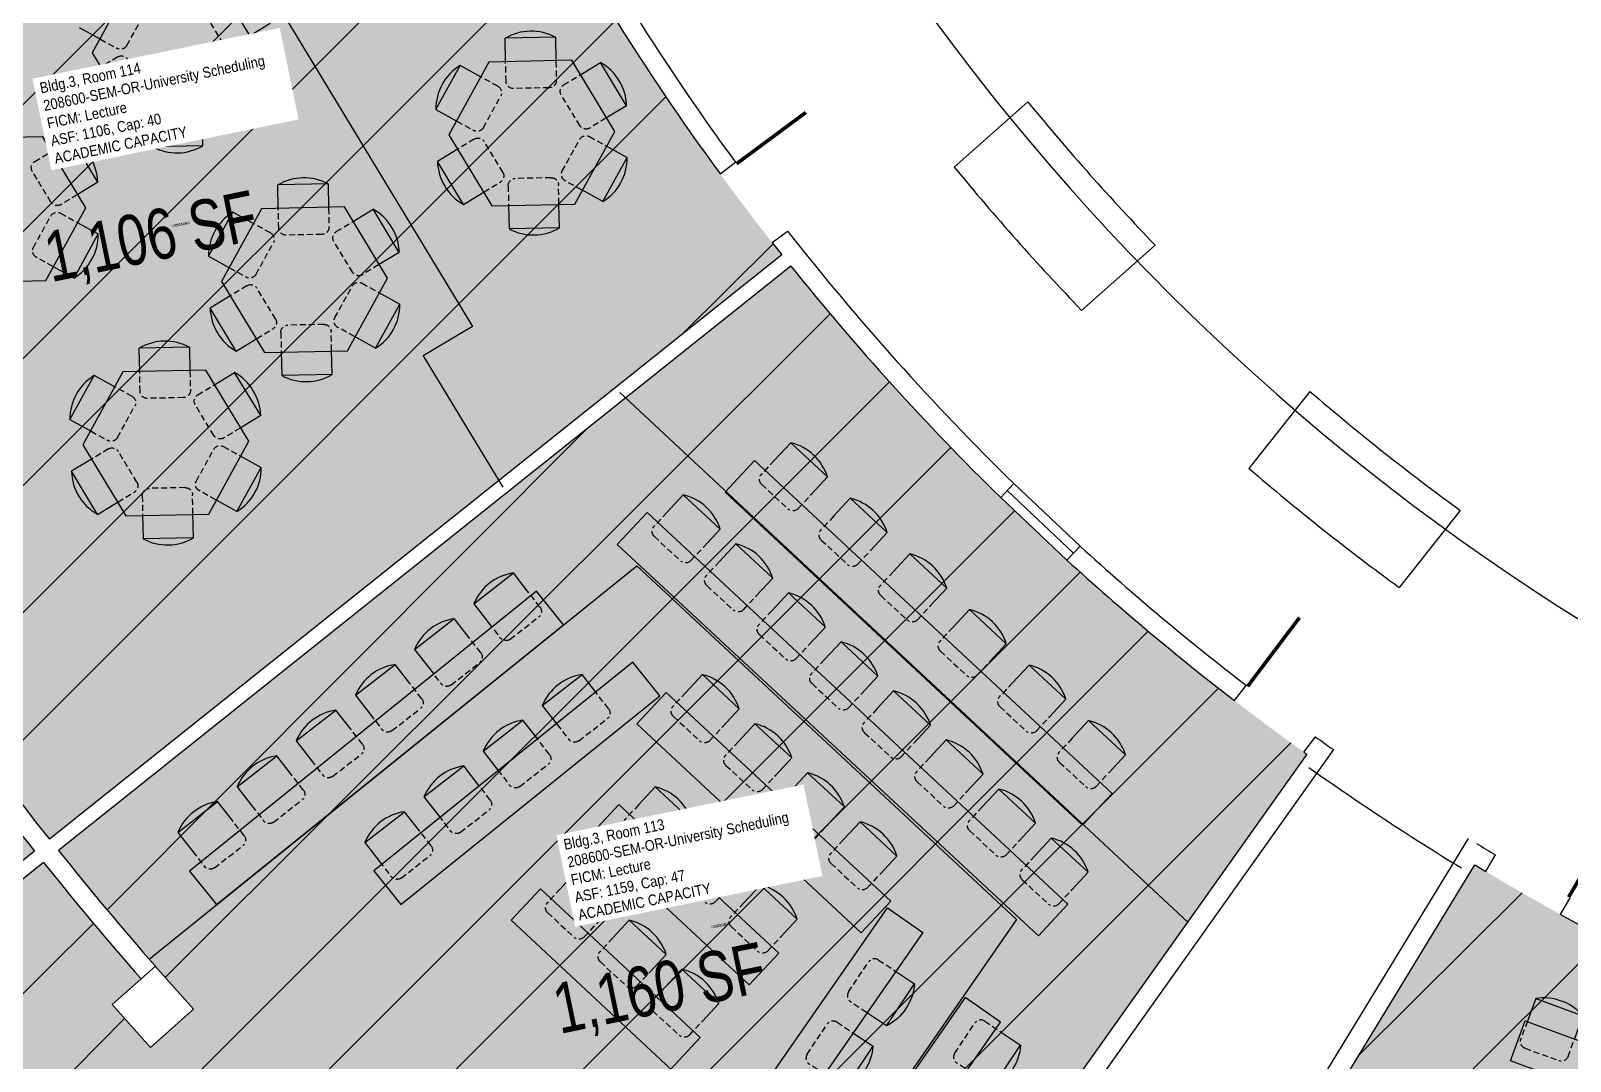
# Model space of a CAD drawing. Header units: inches. Extents: x 69197276 to 69201754, y 27670933 to 27674904.
# Drawn here: x 69198556 to 69199198, y 27671929 to 27672359 of the extents above; entities that cross this region are included whole.
import ezdxf
from ezdxf.enums import TextEntityAlignment as Align

# ---------------------------------------------------------------- set-up
doc = ezdxf.new("R2010")
doc.units = ezdxf.units.IN
doc.header["$LTSCALE"] = 100
doc.header["$MEASUREMENT"] = 0
doc.linetypes.add('DASHED2', pattern=[0.375, 0.25, -0.125])
for name, color, linetype in [('A-DOOR', 2, 'CONTINUOUS'), ('A-FLOR', 3, 'CONTINUOUS'), ('A-FURN', 3, 'CONTINUOUS'), ('A-GLAZ', 1, 'CONTINUOUS'), ('A-IDEN-RNUM', 7, 'CONTINUOUS'), ('A-IDEN-SNUM', 4, 'CONTINUOUS'), ('A-IDEN-VNUM', 4, 'CONTINUOUS'), ('A-SITE', 3, 'CONTINUOUS'), ('A-WALL', 5, 'CONTINUOUS'), ('AREA-TEXT', 3, 'CONTINUOUS'), ('Rooms-Capacity', 4, 'CONTINUOUS'), ('Rooms-Category-Color', 7, 'CONTINUOUS'), ('Rooms-College-Color', 7, 'CONTINUOUS'), ('Rooms-Department-Color', 7, 'CONTINUOUS'), ('Rooms-Division-Color', 7, 'CONTINUOUS'), ('Rooms-Information', 7, 'CONTINUOUS')]:
    doc.layers.add(name, color=color, linetype=linetype)
doc.styles.add('CP_AREA', font='arial.ttf', dxfattribs={"height": 15})
doc.styles.add('CP_ROOMSNUMBER', font='arial.ttf', dxfattribs={"height": 1})
doc.styles.add('CP_ROOMVNUMBER', font='arial.ttf', dxfattribs={"width": 0.85, "height": 0.075})
pattern_1 = [(45, (0, 0), (-26.516504294, 26.516504294), [])]

# ---------------------------------------------------------------- blocks, each defined once
blk = doc.blocks.new('*U26')
at = {"layer": 'A-FURN', "extrusion": (0, 0, -1)}
for p, q in [((0, 0), (0.02, 10.07)), ((21.02, 10.02), (21, -0.05))]:
    blk.add_line(p, q, dxfattribs=at)
at = {"layer": 'A-FURN', "linetype": 'DASHED2', "ltscale": 0.1}
blk.add_lwpolyline([(0.02, 10.07), (0.04, 18, -0.414214), (3.05, 20.99), (18.05, 20.96, -0.414143), (21.04, 17.95), (21.03, 10.02)], format="xyb", dxfattribs=at)
at = {"layer": 'A-FURN'}
blk.add_lwpolyline([(0, 0), (21, -0.05)], dxfattribs=at)
at = {"layer": 'A-FURN', "extrusion": (0, 0, -1)}
blk.add_arc((-10.54, 18.57), 21.35, 240.68521, 299.59102, dxfattribs=at)
blk = doc.blocks.new('*U27')
at = {"layer": 'A-FURN', "color": 0, "linetype": 'ByBlock', "lineweight": -2, "transparency": 16777216, "extrusion": (0, 0, -1), "rotation": 200.2022304521832}
for p in [(-69199183.61, 27671954.64), (-69199218.14, 27671941.93), (-69199252.66, 27671929.23), (-69199287.19, 27671916.52), (-69199321.72, 27671903.82), (-69199356.24, 27671891.11), (-69199390.77, 27671878.41), (-69199425.3, 27671865.7), (-69199459.82, 27671853)]:
    blk.add_blockref('*U26', p, dxfattribs=at)
blk = doc.blocks.new('*U32')
at = {"layer": 'A-FURN', "extrusion": (0, 0, -1)}
for p, q in [((0, 0), (0.02, 10.07)), ((21.02, 10.02), (21, -0.05))]:
    blk.add_line(p, q, dxfattribs=at)
at = {"layer": 'A-FURN', "linetype": 'DASHED2', "ltscale": 0.1}
blk.add_lwpolyline([(0.02, 10.07), (0.04, 18, -0.414214), (3.05, 20.99), (18.05, 20.96, -0.414143), (21.04, 17.95), (21.03, 10.02)], format="xyb", dxfattribs=at)
at = {"layer": 'A-FURN'}
blk.add_lwpolyline([(0, 0), (21, -0.05)], dxfattribs=at)
at = {"layer": 'A-FURN', "extrusion": (0, 0, -1)}
blk.add_arc((-10.54, 18.57), 21.35, 240.68521, 299.59102, dxfattribs=at)
blk = doc.blocks.new('*U33')
at = {"layer": 'A-FURN', "color": 0, "linetype": 'ByBlock', "lineweight": -2, "transparency": 16777216, "extrusion": (0, 0, -1), "rotation": 200.2022304521832}
for p in [(-69199183.61, 27671954.64), (-69199215.52, 27671942.9), (-69199247.43, 27671931.16), (-69199279.34, 27671919.41), (-69199311.24, 27671907.67), (-69199343.15, 27671895.93)]:
    blk.add_blockref('*U32', p, dxfattribs=at)
blk = doc.blocks.new('*U34')
at = {"layer": 'A-FURN', "extrusion": (0, 0, -1)}
for p, q in [((0, 0), (0.02, 10.07)), ((21.02, 10.02), (21, -0.05))]:
    blk.add_line(p, q, dxfattribs=at)
at = {"layer": 'A-FURN', "linetype": 'DASHED2', "ltscale": 0.1}
blk.add_lwpolyline([(0.02, 10.07), (0.04, 18, -0.414214), (3.05, 20.99), (18.05, 20.96, -0.414143), (21.04, 17.95), (21.03, 10.02)], format="xyb", dxfattribs=at)
at = {"layer": 'A-FURN'}
blk.add_lwpolyline([(0, 0), (21, -0.05)], dxfattribs=at)
at = {"layer": 'A-FURN', "extrusion": (0, 0, -1)}
blk.add_arc((-10.54, 18.57), 21.35, 240.68521, 299.59102, dxfattribs=at)
blk = doc.blocks.new('*U35')
at = {"layer": 'A-FURN', "color": 0, "linetype": 'ByBlock', "lineweight": -2, "transparency": 16777216, "extrusion": (0, 0, -1), "rotation": 200.2022304521832}
for p in [(-69199183.61, 27671954.64), (-69199211.76, 27671944.28), (-69199239.92, 27671933.92), (-69199268.07, 27671923.56), (-69199296.23, 27671913.2), (-69199324.38, 27671902.84), (-69199352.54, 27671892.48), (-69199380.69, 27671882.12)]:
    blk.add_blockref('*U34', p, dxfattribs=at)
blk = doc.blocks.new('*U36')
at = {"layer": 'A-FURN', "extrusion": (0, 0, -1)}
for p, q in [((0, 0), (0.02, 10.07)), ((21.02, 10.02), (21, -0.05))]:
    blk.add_line(p, q, dxfattribs=at)
at = {"layer": 'A-FURN', "linetype": 'DASHED2', "ltscale": 0.1}
blk.add_lwpolyline([(0.02, 10.07), (0.04, 18, -0.414214), (3.05, 20.99), (18.05, 20.96, -0.414143), (21.04, 17.95), (21.03, 10.02)], format="xyb", dxfattribs=at)
at = {"layer": 'A-FURN'}
blk.add_lwpolyline([(0, 0), (21, -0.05)], dxfattribs=at)
at = {"layer": 'A-FURN', "extrusion": (0, 0, -1)}
blk.add_arc((-10.54, 18.57), 21.35, 240.68521, 299.59102, dxfattribs=at)
blk = doc.blocks.new('*U37')
at = {"layer": 'A-FURN', "color": 0, "linetype": 'ByBlock', "lineweight": -2, "transparency": 16777216, "extrusion": (0, 0, -1), "rotation": 200.2022304521832}
for p in [(-69199183.61, 27671954.64), (-69199212.89, 27671943.86), (-69199242.17, 27671933.09), (-69199271.45, 27671922.31), (-69199300.73, 27671911.54), (-69199330.01, 27671900.77)]:
    blk.add_blockref('*U36', p, dxfattribs=at)
blk = doc.blocks.new('*U38')
at = {"layer": 'A-FURN', "extrusion": (0, 0, -1)}
for p, q in [((0, 0), (0.02, 10.07)), ((21.02, 10.02), (21, -0.05))]:
    blk.add_line(p, q, dxfattribs=at)
at = {"layer": 'A-FURN', "linetype": 'DASHED2', "ltscale": 0.1}
blk.add_lwpolyline([(0.02, 10.07), (0.04, 18, -0.414214), (3.05, 20.99), (18.05, 20.96, -0.414143), (21.04, 17.95), (21.03, 10.02)], format="xyb", dxfattribs=at)
at = {"layer": 'A-FURN'}
blk.add_lwpolyline([(0, 0), (21, -0.05)], dxfattribs=at)
at = {"layer": 'A-FURN', "extrusion": (0, 0, -1)}
blk.add_arc((-10.54, 18.57), 21.35, 240.68521, 299.59102, dxfattribs=at)
blk = doc.blocks.new('*U39')
at = {"layer": 'A-FURN', "color": 0, "linetype": 'ByBlock', "lineweight": -2, "transparency": 16777216, "extrusion": (0, 0, -1), "rotation": 200.2022304521832}
for p in [(-69199183.61, 27671954.64), (-69199212.89, 27671943.86), (-69199242.17, 27671933.09), (-69199271.45, 27671922.31)]:
    blk.add_blockref('*U38', p, dxfattribs=at)
blk = doc.blocks.new('*U40')
at = {"layer": 'A-FURN', "extrusion": (0, 0, -1)}
for p, q in [((0, 0), (0.02, 10.07)), ((21.02, 10.02), (21, -0.05))]:
    blk.add_line(p, q, dxfattribs=at)
at = {"layer": 'A-FURN', "linetype": 'DASHED2', "ltscale": 0.1}
blk.add_lwpolyline([(0.02, 10.07), (0.04, 18, -0.414214), (3.05, 20.99), (18.05, 20.96, -0.414143), (21.04, 17.95), (21.03, 10.02)], format="xyb", dxfattribs=at)
at = {"layer": 'A-FURN'}
blk.add_lwpolyline([(0, 0), (21, -0.05)], dxfattribs=at)
at = {"layer": 'A-FURN', "extrusion": (0, 0, -1)}
blk.add_arc((-10.54, 18.57), 21.35, 240.68521, 299.59102, dxfattribs=at)
blk = doc.blocks.new('*U41')
at = {"layer": 'A-FURN', "color": 0, "linetype": 'ByBlock', "lineweight": -2, "transparency": 16777216, "extrusion": (0, 0, -1), "rotation": 200.2022304521832}
for p in [(-69199183.61, 27671954.64), (-69199211.76, 27671944.28), (-69199239.92, 27671933.92), (-69199268.07, 27671923.56)]:
    blk.add_blockref('*U40', p, dxfattribs=at)
blk = doc.blocks.new('*U42')
at = {"layer": 'A-FURN', "extrusion": (0, 0, -1)}
for p, q in [((0, 0), (0.02, 10.07)), ((21.02, 10.02), (21, -0.05))]:
    blk.add_line(p, q, dxfattribs=at)
at = {"layer": 'A-FURN', "linetype": 'DASHED2', "ltscale": 0.1}
blk.add_lwpolyline([(0.02, 10.07), (0.04, 18, -0.414214), (3.05, 20.99), (18.05, 20.96, -0.414143), (21.04, 17.95), (21.03, 10.02)], format="xyb", dxfattribs=at)
at = {"layer": 'A-FURN'}
blk.add_lwpolyline([(0, 0), (21, -0.05)], dxfattribs=at)
at = {"layer": 'A-FURN', "extrusion": (0, 0, -1)}
blk.add_arc((-10.54, 18.57), 21.35, 240.68521, 299.59102, dxfattribs=at)
blk = doc.blocks.new('*U43')
at = {"layer": 'A-FURN', "color": 0, "linetype": 'ByBlock', "lineweight": -2, "transparency": 16777216, "extrusion": (0, 0, -1), "rotation": 200.2022304521832}
for p in [(-69199183.61, 27671954.64), (-69199212.89, 27671943.86), (-69199242.17, 27671933.09), (-69199271.45, 27671922.31), (-69199300.73, 27671911.54), (-69199330.01, 27671900.77)]:
    blk.add_blockref('*U42', p, dxfattribs=at)
blk = doc.blocks.new('*U44')
at = {"layer": 'A-FURN', "extrusion": (0, 0, -1)}
for p, q in [((0, 0), (0.02, 10.07)), ((21.02, 10.02), (21, -0.05))]:
    blk.add_line(p, q, dxfattribs=at)
at = {"layer": 'A-FURN', "linetype": 'DASHED2', "ltscale": 0.1}
blk.add_lwpolyline([(0.02, 10.07), (0.04, 18, -0.414214), (3.05, 20.99), (18.05, 20.96, -0.414143), (21.04, 17.95), (21.03, 10.02)], format="xyb", dxfattribs=at)
at = {"layer": 'A-FURN'}
blk.add_lwpolyline([(0, 0), (21, -0.05)], dxfattribs=at)
at = {"layer": 'A-FURN', "extrusion": (0, 0, -1)}
blk.add_arc((-10.54, 18.57), 21.35, 240.68521, 299.59102, dxfattribs=at)
blk = doc.blocks.new('*U45')
at = {"layer": 'A-FURN', "color": 0, "linetype": 'ByBlock', "lineweight": -2, "transparency": 16777216, "extrusion": (0, 0, -1), "rotation": 200.2022304521832}
for p in [(-69199183.61, 27671954.64), (-69199212.89, 27671943.86), (-69199242.17, 27671933.09), (-69199271.45, 27671922.31)]:
    blk.add_blockref('*U44', p, dxfattribs=at)
blk = doc.blocks.new('*U46')
at = {"layer": 'A-FURN', "extrusion": (0, 0, -1)}
for p, q in [((0, 0), (0.02, 10.07)), ((21.02, 10.02), (21, -0.05))]:
    blk.add_line(p, q, dxfattribs=at)
at = {"layer": 'A-FURN', "linetype": 'DASHED2', "ltscale": 0.1}
blk.add_lwpolyline([(0.02, 10.07), (0.04, 18, -0.414214), (3.05, 20.99), (18.05, 20.96, -0.414143), (21.04, 17.95), (21.03, 10.02)], format="xyb", dxfattribs=at)
at = {"layer": 'A-FURN'}
blk.add_lwpolyline([(0, 0), (21, -0.05)], dxfattribs=at)
at = {"layer": 'A-FURN', "extrusion": (0, 0, -1)}
blk.add_arc((-10.54, 18.57), 21.35, 240.68521, 299.59102, dxfattribs=at)
blk = doc.blocks.new('*U47')
at = {"layer": 'A-FURN', "color": 0, "linetype": 'ByBlock', "lineweight": -2, "transparency": 16777216, "extrusion": (0, 0, -1), "rotation": 200.2022304521832}
for p in [(-69199183.61, 27671954.64), (-69199211.76, 27671944.28), (-69199239.92, 27671933.92)]:
    blk.add_blockref('*U46', p, dxfattribs=at)
blk = doc.blocks.new('*U48')
at = {"layer": 'A-FURN', "extrusion": (0, 0, -1)}
for p, q in [((0, 0), (0.02, 10.07)), ((21.02, 10.02), (21, -0.05))]:
    blk.add_line(p, q, dxfattribs=at)
at = {"layer": 'A-FURN', "linetype": 'DASHED2', "ltscale": 0.1}
blk.add_lwpolyline([(0.02, 10.07), (0.04, 18, -0.414214), (3.05, 20.99), (18.05, 20.96, -0.414143), (21.04, 17.95), (21.03, 10.02)], format="xyb", dxfattribs=at)
at = {"layer": 'A-FURN'}
blk.add_lwpolyline([(0, 0), (21, -0.05)], dxfattribs=at)
at = {"layer": 'A-FURN', "extrusion": (0, 0, -1)}
blk.add_arc((-10.54, 18.57), 21.35, 240.68521, 299.59102, dxfattribs=at)
blk = doc.blocks.new('*U49')
at = {"layer": 'A-FURN', "color": 0, "linetype": 'ByBlock', "lineweight": -2, "transparency": 16777216, "extrusion": (0, 0, -1), "rotation": 200.2022304521832}
for p in [(-69199183.61, 27671954.64), (-69199211.76, 27671944.28), (-69199239.92, 27671933.92)]:
    blk.add_blockref('*U48', p, dxfattribs=at)

msp = doc.modelspace()

# ---------------------------------------------------------------- hatches: boundary and pattern name
at = {"layer": 'Rooms-Capacity'}
h = msp.add_hatch(dxfattribs=at)
h.set_pattern_fill('ANSI31', color=256, scale=300, style=0)
h.set_pattern_definition(pattern_1)
edge = h.paths.add_edge_path()
edge.add_line((69198481.45, 27671955.62), (69198557.26, 27672016.13))
edge.add_arc((69199721.35, 27672941.38), 1487, 216.06791, 218.47861, ccw=False)
edge.add_line((69198519.37, 27672065.92), (69198525.82, 27672070.66))
edge.add_arc((69199721.35, 27672941.38), 1479, 216.06625, 218.47799)
edge.add_line((69198563.51, 27672021.12), (69198869.11, 27672265.03))
edge.add_arc((69199721.35, 27672941.38), 1088, 203.30969, 218.43622, ccw=False)
edge.add_line((69198722.15, 27672510.86), (69198361.01, 27672358.39))
edge.add_arc((69199721.35, 27672941.38), 1480, 203.1981, 205.42801)
edge.add_line((69198384.72, 27672305.9), (69198321.38, 27672276.1))
edge.add_arc((69199721.35, 27672941.38), 1550, 205.41752, 216.37616)
edge.add_line((69198473.38, 27672022.1), (69198445.05, 27672001.23))
edge.add_line((69198445.05, 27672001.23), (69198481.45, 27671955.62))
h = msp.add_hatch(dxfattribs=at)
h.set_pattern_fill('ANSI31', color=256, scale=300, style=0)
h.set_pattern_definition(pattern_1)
edge = h.paths.add_edge_path()
edge.add_arc((69199721.35, 27672941.38), 1487, 218.7098, 221.15267, ccw=False)
edge.add_line((69198561, 27672011.44), (69198485.19, 27671950.93))
edge.add_line((69198485.19, 27671950.93), (69198521.59, 27671905.33))
edge.add_line((69198521.59, 27671905.33), (69198548.22, 27671928.33))
edge.add_arc((69199721.35, 27672941.38), 1550, 220.81224, 234.46719)
edge.add_line((69198820.53, 27671680.01), (69198857.02, 27671731.38))
edge.add_arc((69199721.35, 27672941.38), 1487, 232.07743, 234.46092, ccw=False)
edge.add_line((69198807.44, 27671768.37), (69198797.48, 27671755.79))
edge.add_line((69198797.48, 27671755.79), (69198778.66, 27671770.69))
edge.add_line((69198778.66, 27671770.69), (69198793.6, 27671789.54))
edge.add_arc((69199721.35, 27672941.38), 1479, 231.15017, 234.46009)
edge.add_line((69198861.65, 27671737.9), (69199088.06, 27672056.68))
edge.add_arc((69199721.35, 27672941.38), 1088, 218.75219, 234.4044, ccw=False)
edge.add_line((69198872.86, 27672260.34), (69198567.26, 27672016.43))
edge.add_arc((69199721.35, 27672941.38), 1479, 218.71042, 221.15017)
edge.add_line((69198607.68, 27671968.14), (69198607.64, 27671968.11))
edge.add_line((69198607.64, 27671968.11), (69198623.58, 27671950.17))
edge.add_line((69198623.58, 27671950.17), (69198605.64, 27671934.23))
edge.add_line((69198605.64, 27671934.23), (69198589.7, 27671952.17))
edge.add_line((69198589.7, 27671952.17), (69198601.7, 27671962.83))
h = msp.add_hatch(dxfattribs=at)
h.set_pattern_fill('ANSI31', color=256, scale=300, style=0)
h.set_pattern_definition(pattern_1)
edge = h.paths.add_edge_path()
edge.add_arc((69199721.35, 27672941.38), 1088, 238.8257, 260.66126, ccw=False)
edge.add_line((69199158.15, 27672010.49), (69198954.52, 27671676.7))
edge.add_arc((69199721.35, 27672941.38), 1479, 238.77001, 252.07251)
edge.add_line((69199266.09, 27671534.19), (69199244.24, 27671466.64))
edge.add_arc((69199721.35, 27672941.38), 1550, 252.07251, 258.60121)
edge.add_line((69199415.01, 27671421.95), (69199408.05, 27671387.46))
edge.add_line((69199408.05, 27671387.46), (69199465.66, 27671378.15))
edge.add_line((69199465.66, 27671378.15), (69199544.79, 27671867.8))
at = {"layer": 'Rooms-Category-Color', "true_color": 0xffff64}
h = msp.add_hatch(color=51, dxfattribs=at)
edge = h.paths.add_edge_path()
edge.add_line((69198481.45, 27671955.62), (69198557.26, 27672016.13))
edge.add_arc((69199721.35, 27672941.38), 1487, 216.06791, 218.47861, ccw=False)
edge.add_line((69198519.37, 27672065.92), (69198525.82, 27672070.66))
edge.add_arc((69199721.35, 27672941.38), 1479, 216.06625, 218.47799)
edge.add_line((69198563.51, 27672021.12), (69198869.11, 27672265.03))
edge.add_arc((69199721.35, 27672941.38), 1088, 203.30969, 218.43622, ccw=False)
edge.add_line((69198722.15, 27672510.86), (69198361.01, 27672358.39))
edge.add_arc((69199721.35, 27672941.38), 1480, 203.1981, 205.42801)
edge.add_line((69198384.72, 27672305.9), (69198321.38, 27672276.1))
edge.add_arc((69199721.35, 27672941.38), 1550, 205.41752, 216.37616)
edge.add_line((69198473.38, 27672022.1), (69198445.05, 27672001.23))
edge.add_line((69198445.05, 27672001.23), (69198481.45, 27671955.62))
h = msp.add_hatch(color=51, dxfattribs=at)
edge = h.paths.add_edge_path()
edge.add_arc((69199721.35, 27672941.38), 1487, 218.7098, 221.15267, ccw=False)
edge.add_line((69198561, 27672011.44), (69198485.19, 27671950.93))
edge.add_line((69198485.19, 27671950.93), (69198521.59, 27671905.33))
edge.add_line((69198521.59, 27671905.33), (69198548.22, 27671928.33))
edge.add_arc((69199721.35, 27672941.38), 1550, 220.81224, 234.46719)
edge.add_line((69198820.53, 27671680.01), (69198857.02, 27671731.38))
edge.add_arc((69199721.35, 27672941.38), 1487, 232.07743, 234.46092, ccw=False)
edge.add_line((69198807.44, 27671768.37), (69198797.48, 27671755.79))
edge.add_line((69198797.48, 27671755.79), (69198778.66, 27671770.69))
edge.add_line((69198778.66, 27671770.69), (69198793.6, 27671789.54))
edge.add_arc((69199721.35, 27672941.38), 1479, 231.15017, 234.46009)
edge.add_line((69198861.65, 27671737.9), (69199088.06, 27672056.68))
edge.add_arc((69199721.35, 27672941.38), 1088, 218.75219, 234.4044, ccw=False)
edge.add_line((69198872.86, 27672260.34), (69198567.26, 27672016.43))
edge.add_arc((69199721.35, 27672941.38), 1479, 218.71042, 221.15017)
edge.add_line((69198607.68, 27671968.14), (69198607.64, 27671968.11))
edge.add_line((69198607.64, 27671968.11), (69198623.58, 27671950.17))
edge.add_line((69198623.58, 27671950.17), (69198605.64, 27671934.23))
edge.add_line((69198605.64, 27671934.23), (69198589.7, 27671952.17))
edge.add_line((69198589.7, 27671952.17), (69198601.7, 27671962.83))
h = msp.add_hatch(color=51, dxfattribs=at)
edge = h.paths.add_edge_path()
edge.add_arc((69199721.35, 27672941.38), 1088, 238.8257, 260.66126, ccw=False)
edge.add_line((69199158.15, 27672010.49), (69198954.52, 27671676.7))
edge.add_arc((69199721.35, 27672941.38), 1479, 238.77001, 252.07251)
edge.add_line((69199266.09, 27671534.19), (69199244.24, 27671466.64))
edge.add_arc((69199721.35, 27672941.38), 1550, 252.07251, 258.60121)
edge.add_line((69199415.01, 27671421.95), (69199408.05, 27671387.46))
edge.add_line((69199408.05, 27671387.46), (69199465.66, 27671378.15))
edge.add_line((69199465.66, 27671378.15), (69199544.79, 27671867.8))
at = {"layer": 'Rooms-College-Color', "true_color": 0xffff64}
h = msp.add_hatch(color=51, dxfattribs=at)
edge = h.paths.add_edge_path()
edge.add_line((69198481.45, 27671955.62), (69198557.26, 27672016.13))
edge.add_arc((69199721.35, 27672941.38), 1487, 216.06791, 218.47861, ccw=False)
edge.add_line((69198519.37, 27672065.92), (69198525.82, 27672070.66))
edge.add_arc((69199721.35, 27672941.38), 1479, 216.06625, 218.47799)
edge.add_line((69198563.51, 27672021.12), (69198869.11, 27672265.03))
edge.add_arc((69199721.35, 27672941.38), 1088, 203.30969, 218.43622, ccw=False)
edge.add_line((69198722.15, 27672510.86), (69198361.01, 27672358.39))
edge.add_arc((69199721.35, 27672941.38), 1480, 203.1981, 205.42801)
edge.add_line((69198384.72, 27672305.9), (69198321.38, 27672276.1))
edge.add_arc((69199721.35, 27672941.38), 1550, 205.41752, 216.37616)
edge.add_line((69198473.38, 27672022.1), (69198445.05, 27672001.23))
edge.add_line((69198445.05, 27672001.23), (69198481.45, 27671955.62))
h = msp.add_hatch(color=51, dxfattribs=at)
edge = h.paths.add_edge_path()
edge.add_arc((69199721.35, 27672941.38), 1487, 218.7098, 221.15267, ccw=False)
edge.add_line((69198561, 27672011.44), (69198485.19, 27671950.93))
edge.add_line((69198485.19, 27671950.93), (69198521.59, 27671905.33))
edge.add_line((69198521.59, 27671905.33), (69198548.22, 27671928.33))
edge.add_arc((69199721.35, 27672941.38), 1550, 220.81224, 234.46719)
edge.add_line((69198820.53, 27671680.01), (69198857.02, 27671731.38))
edge.add_arc((69199721.35, 27672941.38), 1487, 232.07743, 234.46092, ccw=False)
edge.add_line((69198807.44, 27671768.37), (69198797.48, 27671755.79))
edge.add_line((69198797.48, 27671755.79), (69198778.66, 27671770.69))
edge.add_line((69198778.66, 27671770.69), (69198793.6, 27671789.54))
edge.add_arc((69199721.35, 27672941.38), 1479, 231.15017, 234.46009)
edge.add_line((69198861.65, 27671737.9), (69199088.06, 27672056.68))
edge.add_arc((69199721.35, 27672941.38), 1088, 218.75219, 234.4044, ccw=False)
edge.add_line((69198872.86, 27672260.34), (69198567.26, 27672016.43))
edge.add_arc((69199721.35, 27672941.38), 1479, 218.71042, 221.15017)
edge.add_line((69198607.68, 27671968.14), (69198607.64, 27671968.11))
edge.add_line((69198607.64, 27671968.11), (69198623.58, 27671950.17))
edge.add_line((69198623.58, 27671950.17), (69198605.64, 27671934.23))
edge.add_line((69198605.64, 27671934.23), (69198589.7, 27671952.17))
edge.add_line((69198589.7, 27671952.17), (69198601.7, 27671962.83))
h = msp.add_hatch(color=51, dxfattribs=at)
edge = h.paths.add_edge_path()
edge.add_arc((69199721.35, 27672941.38), 1088, 238.8257, 260.66126, ccw=False)
edge.add_line((69199158.15, 27672010.49), (69198954.52, 27671676.7))
edge.add_arc((69199721.35, 27672941.38), 1479, 238.77001, 252.07251)
edge.add_line((69199266.09, 27671534.19), (69199244.24, 27671466.64))
edge.add_arc((69199721.35, 27672941.38), 1550, 252.07251, 258.60121)
edge.add_line((69199415.01, 27671421.95), (69199408.05, 27671387.46))
edge.add_line((69199408.05, 27671387.46), (69199465.66, 27671378.15))
edge.add_line((69199465.66, 27671378.15), (69199544.79, 27671867.8))
at = {"layer": 'Rooms-Department-Color', "true_color": 0x003fff}
h = msp.add_hatch(color=160, dxfattribs=at)
edge = h.paths.add_edge_path()
edge.add_line((69198481.45, 27671955.62), (69198557.26, 27672016.13))
edge.add_arc((69199721.35, 27672941.38), 1487, 216.06791, 218.47861, ccw=False)
edge.add_line((69198519.37, 27672065.92), (69198525.82, 27672070.66))
edge.add_arc((69199721.35, 27672941.38), 1479, 216.06625, 218.47799)
edge.add_line((69198563.51, 27672021.12), (69198869.11, 27672265.03))
edge.add_arc((69199721.35, 27672941.38), 1088, 203.30969, 218.43622, ccw=False)
edge.add_line((69198722.15, 27672510.86), (69198361.01, 27672358.39))
edge.add_arc((69199721.35, 27672941.38), 1480, 203.1981, 205.42801)
edge.add_line((69198384.72, 27672305.9), (69198321.38, 27672276.1))
edge.add_arc((69199721.35, 27672941.38), 1550, 205.41752, 216.37616)
edge.add_line((69198473.38, 27672022.1), (69198445.05, 27672001.23))
edge.add_line((69198445.05, 27672001.23), (69198481.45, 27671955.62))
h = msp.add_hatch(color=160, dxfattribs=at)
edge = h.paths.add_edge_path()
edge.add_arc((69199721.35, 27672941.38), 1487, 218.7098, 221.15267, ccw=False)
edge.add_line((69198561, 27672011.44), (69198485.19, 27671950.93))
edge.add_line((69198485.19, 27671950.93), (69198521.59, 27671905.33))
edge.add_line((69198521.59, 27671905.33), (69198548.22, 27671928.33))
edge.add_arc((69199721.35, 27672941.38), 1550, 220.81224, 234.46719)
edge.add_line((69198820.53, 27671680.01), (69198857.02, 27671731.38))
edge.add_arc((69199721.35, 27672941.38), 1487, 232.07743, 234.46092, ccw=False)
edge.add_line((69198807.44, 27671768.37), (69198797.48, 27671755.79))
edge.add_line((69198797.48, 27671755.79), (69198778.66, 27671770.69))
edge.add_line((69198778.66, 27671770.69), (69198793.6, 27671789.54))
edge.add_arc((69199721.35, 27672941.38), 1479, 231.15017, 234.46009)
edge.add_line((69198861.65, 27671737.9), (69199088.06, 27672056.68))
edge.add_arc((69199721.35, 27672941.38), 1088, 218.75219, 234.4044, ccw=False)
edge.add_line((69198872.86, 27672260.34), (69198567.26, 27672016.43))
edge.add_arc((69199721.35, 27672941.38), 1479, 218.71042, 221.15017)
edge.add_line((69198607.68, 27671968.14), (69198607.64, 27671968.11))
edge.add_line((69198607.64, 27671968.11), (69198623.58, 27671950.17))
edge.add_line((69198623.58, 27671950.17), (69198605.64, 27671934.23))
edge.add_line((69198605.64, 27671934.23), (69198589.7, 27671952.17))
edge.add_line((69198589.7, 27671952.17), (69198601.7, 27671962.83))
h = msp.add_hatch(color=160, dxfattribs=at)
edge = h.paths.add_edge_path()
edge.add_arc((69199721.35, 27672941.38), 1088, 238.8257, 260.66126, ccw=False)
edge.add_line((69199158.15, 27672010.49), (69198954.52, 27671676.7))
edge.add_arc((69199721.35, 27672941.38), 1479, 238.77001, 252.07251)
edge.add_line((69199266.09, 27671534.19), (69199244.24, 27671466.64))
edge.add_arc((69199721.35, 27672941.38), 1550, 252.07251, 258.60121)
edge.add_line((69199415.01, 27671421.95), (69199408.05, 27671387.46))
edge.add_line((69199408.05, 27671387.46), (69199465.66, 27671378.15))
edge.add_line((69199465.66, 27671378.15), (69199544.79, 27671867.8))
at = {"layer": 'Rooms-Division-Color', "true_color": 0x003fff}
h = msp.add_hatch(color=160, dxfattribs=at)
edge = h.paths.add_edge_path()
edge.add_line((69198481.45, 27671955.62), (69198557.26, 27672016.13))
edge.add_arc((69199721.35, 27672941.38), 1487, 216.06791, 218.47861, ccw=False)
edge.add_line((69198519.37, 27672065.92), (69198525.82, 27672070.66))
edge.add_arc((69199721.35, 27672941.38), 1479, 216.06625, 218.47799)
edge.add_line((69198563.51, 27672021.12), (69198869.11, 27672265.03))
edge.add_arc((69199721.35, 27672941.38), 1088, 203.30969, 218.43622, ccw=False)
edge.add_line((69198722.15, 27672510.86), (69198361.01, 27672358.39))
edge.add_arc((69199721.35, 27672941.38), 1480, 203.1981, 205.42801)
edge.add_line((69198384.72, 27672305.9), (69198321.38, 27672276.1))
edge.add_arc((69199721.35, 27672941.38), 1550, 205.41752, 216.37616)
edge.add_line((69198473.38, 27672022.1), (69198445.05, 27672001.23))
edge.add_line((69198445.05, 27672001.23), (69198481.45, 27671955.62))
h = msp.add_hatch(color=160, dxfattribs=at)
edge = h.paths.add_edge_path()
edge.add_arc((69199721.35, 27672941.38), 1487, 218.7098, 221.15267, ccw=False)
edge.add_line((69198561, 27672011.44), (69198485.19, 27671950.93))
edge.add_line((69198485.19, 27671950.93), (69198521.59, 27671905.33))
edge.add_line((69198521.59, 27671905.33), (69198548.22, 27671928.33))
edge.add_arc((69199721.35, 27672941.38), 1550, 220.81224, 234.46719)
edge.add_line((69198820.53, 27671680.01), (69198857.02, 27671731.38))
edge.add_arc((69199721.35, 27672941.38), 1487, 232.07743, 234.46092, ccw=False)
edge.add_line((69198807.44, 27671768.37), (69198797.48, 27671755.79))
edge.add_line((69198797.48, 27671755.79), (69198778.66, 27671770.69))
edge.add_line((69198778.66, 27671770.69), (69198793.6, 27671789.54))
edge.add_arc((69199721.35, 27672941.38), 1479, 231.15017, 234.46009)
edge.add_line((69198861.65, 27671737.9), (69199088.06, 27672056.68))
edge.add_arc((69199721.35, 27672941.38), 1088, 218.75219, 234.4044, ccw=False)
edge.add_line((69198872.86, 27672260.34), (69198567.26, 27672016.43))
edge.add_arc((69199721.35, 27672941.38), 1479, 218.71042, 221.15017)
edge.add_line((69198607.68, 27671968.14), (69198607.64, 27671968.11))
edge.add_line((69198607.64, 27671968.11), (69198623.58, 27671950.17))
edge.add_line((69198623.58, 27671950.17), (69198605.64, 27671934.23))
edge.add_line((69198605.64, 27671934.23), (69198589.7, 27671952.17))
edge.add_line((69198589.7, 27671952.17), (69198601.7, 27671962.83))
h = msp.add_hatch(color=160, dxfattribs=at)
edge = h.paths.add_edge_path()
edge.add_arc((69199721.35, 27672941.38), 1088, 238.8257, 260.66126, ccw=False)
edge.add_line((69199158.15, 27672010.49), (69198954.52, 27671676.7))
edge.add_arc((69199721.35, 27672941.38), 1479, 238.77001, 252.07251)
edge.add_line((69199266.09, 27671534.19), (69199244.24, 27671466.64))
edge.add_arc((69199721.35, 27672941.38), 1550, 252.07251, 258.60121)
edge.add_line((69199415.01, 27671421.95), (69199408.05, 27671387.46))
edge.add_line((69199408.05, 27671387.46), (69199465.66, 27671378.15))
edge.add_line((69199465.66, 27671378.15), (69199544.79, 27671867.8))

# ---------------------------------------------------------------- linework, layer by layer
at = {"layer": 'A-DOOR'}
for points in [[(69198850.16, 27672303.07, 1.5, 1.5, 0), (69198879.09, 27672324.5, 0, 0, 0), (69198879.54, 27672323.9, 0, 0, -0.414214), (69198869.93, 27672273.85, 0, 0, -0.414214)], [(69199063.39, 27672084.93, 1.5, 1.5, 0), (69199085.07, 27672113.68, 0, 0, 0), (69199085.66, 27672113.23, 0, 0, -0.414214), (69199090.63, 27672062.51, 0, 0, -0.414214)], [(69199197.36, 27671997.01, 1.5, 1.5, 0), (69199215.64, 27672028.02, 0, 0, 0), (69199214.99, 27672028.4, 0, 0, 0.414214), (69199166.23, 27672013.61, 0, 0, 0.414214)]]:
    msp.add_lwpolyline(points, format="xyseb", dxfattribs=at)
at = {"layer": 'A-FLOR'}
for points in [[(69198580.04, 27672452.9), (69198611.9, 27672400.8), (69198632.22, 27672413.29), (69198739.97, 27672235.2), (69198719.46, 27672222.89), (69198752.7, 27672168.08)], [(69199038.54, 27671986.55), (69198801.43, 27672207.61)], [(69198605.06, 27671971.15), (69198808.55, 27672135.29), (69198966.96, 27671987.66), (69198816.98, 27671771.09)]]:
    msp.add_lwpolyline(points, dxfattribs=at)
at = {"layer": 'A-FURN'}
for p, q in [((69198575.92, 27672359.93), (69198584.74, 27672355.08)), ((69198655.53, 27672361.58), (69198646.91, 27672356.36)), ((69198753.82, 27672345.38), (69198753.61, 27672355.45)), ((69198774.61, 27672355.88), (69198774.82, 27672345.81)), ((69198585.19, 27672343.55), (69198576.58, 27672338.34)), ((69198646.94, 27672344.83), (69198655.76, 27672339.98)), ((69198743.64, 27672339.22), (69198734.82, 27672344.07)), ((69198784.82, 27672340.07), (69198793.43, 27672345.29)), ((69198645.64, 27672321.58), (69198636.82, 27672326.43)), ((69198804.31, 27672327.32), (69198795.69, 27672322.11)), ((69198587.45, 27672320.37), (69198596.07, 27672325.59)), ((69198606.27, 27672320.22), (69198606.48, 27672310.15)), ((69198627.47, 27672310.58), (69198627.27, 27672320.65)), ((69198724.7, 27672325.67), (69198733.52, 27672320.82)), ((69198564.15, 27672308.13), (69198572.76, 27672313.35)), ((69198733.97, 27672309.29), (69198725.36, 27672304.08)), ((69198795.72, 27672310.57), (69198804.54, 27672305.72)), ((69198583.64, 27672295.38), (69198575.02, 27672290.17)), ((69198679.75, 27672294.67), (69198679.96, 27672284.6)), ((69198658.97, 27672284.17), (69198658.76, 27672294.24)), ((69198736.23, 27672286.12), (69198744.85, 27672291.33)), ((69198794.42, 27672287.32), (69198785.6, 27672292.17)), ((69198648.79, 27672278.01), (69198639.97, 27672282.86)), ((69198689.96, 27672278.86), (69198698.58, 27672284.08)), ((69198755.05, 27672285.96), (69198755.26, 27672275.89)), ((69198776.26, 27672276.33), (69198776.05, 27672286.39)), ((69198575.05, 27672278.63), (69198583.87, 27672273.78)), ((69198629.85, 27672264.46), (69198638.67, 27672259.61)), ((69198709.45, 27672266.11), (69198700.84, 27672260.9)), ((69198573.75, 27672255.38), (69198564.93, 27672260.23)), ((69198700.87, 27672249.36), (69198709.69, 27672244.51)), ((69198639.12, 27672248.08), (69198630.5, 27672242.87)), ((69198641.38, 27672224.91), (69198649.99, 27672230.12)), ((69198699.57, 27672226.11), (69198690.75, 27672230.96)), ((69198601.14, 27672216.02), (69198600.93, 27672226.09)), ((69198621.93, 27672226.52), (69198622.13, 27672216.46)), ((69198660.2, 27672224.75), (69198660.41, 27672214.68)), ((69198681.4, 27672215.11), (69198681.19, 27672225.18)), ((69198590.96, 27672209.86), (69198582.14, 27672214.71)), ((69198632.14, 27672210.71), (69198640.75, 27672215.93)), ((69198651.62, 27672197.96), (69198643.01, 27672192.75)), ((69198572.02, 27672196.31), (69198580.84, 27672191.46)), ((69198581.29, 27672179.94), (69198572.68, 27672174.72)), ((69198643.04, 27672181.22), (69198651.86, 27672176.36)), ((69198583.55, 27672156.76), (69198592.16, 27672161.97)), ((69198641.74, 27672157.96), (69198632.92, 27672162.82)), ((69198602.37, 27672156.6), (69198602.58, 27672146.53)), ((69198623.57, 27672146.97), (69198623.37, 27672157.03))]:
    msp.add_line(p, q, dxfattribs=at)
for points in [[(69198599.24, 27672319.77), (69198633.89, 27672320.49), (69198650.59, 27672350.86), (69198632.65, 27672380.51), (69198597.99, 27672379.79), (69198581.29, 27672349.42)], [(69198748.02, 27672285.51), (69198782.67, 27672286.23), (69198799.38, 27672316.6), (69198781.43, 27672346.25), (69198746.78, 27672345.53), (69198730.07, 27672315.16)], [(69198527.35, 27672253.57), (69198562, 27672254.29), (69198578.71, 27672284.66), (69198560.76, 27672314.31), (69198526.11, 27672313.59), (69198509.4, 27672283.22)], [(69198653.16, 27672224.3), (69198687.82, 27672225.02), (69198704.52, 27672255.39), (69198686.57, 27672285.04), (69198651.92, 27672284.32), (69198635.22, 27672253.95)], [(69198595.34, 27672156.16), (69198629.99, 27672156.87), (69198646.69, 27672187.24), (69198628.75, 27672216.89), (69198594.09, 27672216.18), (69198577.39, 27672185.81)], [(69198845.38, 27672166.08), (69198994.59, 27672027.01), (69199006.86, 27672040.18), (69198857.65, 27672179.25)], [(69198800.4, 27672144.17), (69198976.17, 27671980.82), (69198988.44, 27671993.99), (69198812.84, 27672157.53)], [(69198633.25, 27671993.88), (69198778.02, 27672110.66), (69198766.72, 27672124.67), (69198621.95, 27672007.89)], [(69198710.12, 27671993.98), (69198818.21, 27672080.99), (69198806.91, 27672095), (69198698.84, 27672008)], [(69198808.55, 27672069.31), (69198902.21, 27671982.07), (69198914.48, 27671995.25), (69198820.8, 27672082.45)], [(69198788.86, 27672022.45), (69198855.49, 27671960.38), (69198867.75, 27671973.56), (69198801.11, 27672035.59)], [(69198756.13, 27671987.32), (69198822.77, 27671925.24), (69198835.04, 27671938.41), (69198768.38, 27672000.46)], [(69198834.08, 27671878.54), (69198913.19, 27671992.54), (69198927.97, 27671982.27), (69198848.86, 27671868.29)], [(69198854.21, 27671792.04), (69198960.29, 27671944.83), (69198945.5, 27671955.09), (69198839.42, 27671802.31)]]:
    msp.add_lwpolyline(points, close=True, dxfattribs=at)
at = {"layer": 'A-FURN', "linetype": 'DASHED2', "ltscale": 0.1, "extrusion": (0, 0, -1)}
for points in [[(-69198584.74, 27672355.08), (-69198591.69, 27672351.25, -0.414214), (-69198595.76, 27672352.44), (-69198602.99, 27672365.58, -0.414143), (-69198601.81, 27672369.66), (-69198594.86, 27672373.48)], [(-69198646.91, 27672356.36), (-69198640.13, 27672352.26, 0.414214), (-69198636.01, 27672353.27), (-69198628.24, 27672366.1, 0.414143), (-69198629.25, 27672370.22), (-69198636.03, 27672374.33)], [(-69198596.07, 27672325.59), (-69198602.85, 27672329.69, -0.414214), (-69198603.86, 27672333.81), (-69198596.1, 27672346.65, -0.414143), (-69198591.98, 27672347.66), (-69198585.19, 27672343.56)], [(-69198636.82, 27672326.43), (-69198629.87, 27672330.25, 0.414214), (-69198628.69, 27672334.33), (-69198635.92, 27672347.47, 0.414143), (-69198639.99, 27672348.66), (-69198646.94, 27672344.83)], [(-69198774.82, 27672345.81), (-69198774.98, 27672337.89, 0.414214), (-69198772.05, 27672334.82), (-69198757.05, 27672334.51, 0.414143), (-69198753.99, 27672337.45), (-69198753.82, 27672345.38)], [(-69198795.69, 27672322.11), (-69198788.91, 27672318, 0.414214), (-69198784.79, 27672319.01), (-69198777.02, 27672331.85, 0.414143), (-69198778.03, 27672335.97), (-69198784.82, 27672340.07)], [(-69198733.52, 27672320.82), (-69198740.47, 27672317, -0.414214), (-69198744.55, 27672318.18), (-69198751.78, 27672331.32, -0.414143), (-69198750.59, 27672335.4), (-69198743.65, 27672339.22)], [(-69198627.27, 27672320.65), (-69198627.1, 27672328.58, -0.414214), (-69198624.04, 27672331.52), (-69198609.04, 27672331.21, -0.414143), (-69198606.11, 27672328.15), (-69198606.27, 27672320.22)], [(-69198744.85, 27672291.33), (-69198751.63, 27672295.44, -0.414214), (-69198752.65, 27672299.56), (-69198744.88, 27672312.39, -0.414143), (-69198740.76, 27672313.4), (-69198733.97, 27672309.3)], [(-69198785.6, 27672292.17), (-69198778.65, 27672296, 0.414214), (-69198777.47, 27672300.07), (-69198784.7, 27672313.21, 0.414143), (-69198788.77, 27672314.4), (-69198795.72, 27672310.58)], [(-69198575.02, 27672290.17), (-69198568.24, 27672286.06, 0.414214), (-69198564.12, 27672287.07), (-69198556.35, 27672299.91, 0.414143), (-69198557.36, 27672304.02), (-69198564.15, 27672308.13)], [(-69198776.05, 27672286.39), (-69198775.89, 27672294.32, -0.414214), (-69198772.82, 27672297.26), (-69198757.83, 27672296.95, -0.414143), (-69198754.89, 27672293.89), (-69198755.05, 27672285.96)], [(-69198564.93, 27672260.23), (-69198557.98, 27672264.06, 0.414214), (-69198556.8, 27672268.13), (-69198564.03, 27672281.27, 0.414143), (-69198568.1, 27672282.46), (-69198575.05, 27672278.64)], [(-69198679.96, 27672284.6), (-69198680.13, 27672276.68, 0.414214), (-69198677.19, 27672273.61), (-69198662.19, 27672273.3, 0.414143), (-69198659.13, 27672276.24), (-69198658.97, 27672284.17)], [(-69198638.67, 27672259.61), (-69198645.62, 27672255.79, -0.414214), (-69198649.69, 27672256.97), (-69198656.92, 27672270.11, -0.414143), (-69198655.74, 27672274.19), (-69198648.79, 27672278.01)], [(-69198700.84, 27672260.9), (-69198694.05, 27672256.79, 0.414214), (-69198689.93, 27672257.8), (-69198682.17, 27672270.64, 0.414143), (-69198683.18, 27672274.75), (-69198689.96, 27672278.86)], [(-69198649.99, 27672230.12), (-69198656.78, 27672234.23, -0.414214), (-69198657.79, 27672238.35), (-69198650.02, 27672251.18, -0.414143), (-69198645.9, 27672252.19), (-69198639.12, 27672248.09)], [(-69198690.75, 27672230.96), (-69198683.8, 27672234.79, 0.414214), (-69198682.61, 27672238.86), (-69198689.84, 27672252, 0.414143), (-69198693.92, 27672253.19), (-69198700.87, 27672249.37)], [(-69198681.19, 27672225.18), (-69198681.03, 27672233.11, -0.414214), (-69198677.97, 27672236.05), (-69198662.97, 27672235.74, -0.414143), (-69198660.03, 27672232.68), (-69198660.2, 27672224.75)], [(-69198622.13, 27672216.46), (-69198622.3, 27672208.53, 0.414214), (-69198619.36, 27672205.47), (-69198604.36, 27672205.16, 0.414143), (-69198601.3, 27672208.09), (-69198601.14, 27672216.02)], [(-69198580.84, 27672191.46), (-69198587.79, 27672187.64, -0.414214), (-69198591.86, 27672188.82), (-69198599.09, 27672201.97, -0.414143), (-69198597.91, 27672206.04), (-69198590.96, 27672209.86)], [(-69198643.01, 27672192.75), (-69198636.23, 27672188.64, 0.414214), (-69198632.11, 27672189.66), (-69198624.34, 27672202.49, 0.414143), (-69198625.35, 27672206.61), (-69198632.13, 27672210.72)], [(-69198632.92, 27672162.82), (-69198625.97, 27672166.64, 0.414214), (-69198624.79, 27672170.71), (-69198632.01, 27672183.86, 0.414143), (-69198636.09, 27672185.04), (-69198643.04, 27672181.22)], [(-69198592.16, 27672161.97), (-69198598.95, 27672166.08, -0.414214), (-69198599.96, 27672170.2), (-69198592.19, 27672183.03, -0.414143), (-69198588.08, 27672184.05), (-69198581.29, 27672179.94)], [(-69198623.37, 27672157.03), (-69198623.2, 27672164.96, -0.414214), (-69198620.14, 27672167.9), (-69198605.14, 27672167.59, -0.414143), (-69198602.2, 27672164.53), (-69198602.37, 27672156.6)]]:
    msp.add_lwpolyline(points, format="xyb", dxfattribs=at)
at = {"layer": 'A-FURN', "extrusion": (0, 0, -1)}
for points in [[(-69198774.61, 27672355.88), (-69198753.61, 27672355.45)], [(-69198645.64, 27672321.58), (-69198655.76, 27672339.98)], [(-69198724.7, 27672325.67), (-69198734.82, 27672344.07)], [(-69198804.31, 27672327.32), (-69198793.43, 27672345.29)], [(-69198587.45, 27672320.37), (-69198576.58, 27672338.34)], [(-69198583.64, 27672295.38), (-69198572.76, 27672313.35)], [(-69198627.47, 27672310.58), (-69198606.48, 27672310.15)], [(-69198736.23, 27672286.12), (-69198725.36, 27672304.08)], [(-69198794.42, 27672287.32), (-69198804.54, 27672305.72)], [(-69198679.75, 27672294.67), (-69198658.76, 27672294.24)], [(-69198629.85, 27672264.46), (-69198639.97, 27672282.86)], [(-69198709.45, 27672266.11), (-69198698.58, 27672284.08)], [(-69198776.26, 27672276.33), (-69198755.26, 27672275.89)], [(-69198573.75, 27672255.38), (-69198583.87, 27672273.78)], [(-69198699.57, 27672226.11), (-69198709.69, 27672244.51)], [(-69198641.38, 27672224.91), (-69198630.5, 27672242.87)], [(-69198621.93, 27672226.52), (-69198600.93, 27672226.09)], [(-69198572.02, 27672196.31), (-69198582.14, 27672214.71)], [(-69198651.62, 27672197.96), (-69198640.75, 27672215.93)], [(-69198681.4, 27672215.11), (-69198660.41, 27672214.68)], [(-69198583.55, 27672156.76), (-69198572.68, 27672174.72)], [(-69198641.74, 27672157.96), (-69198651.86, 27672176.36)], [(-69198623.57, 27672146.97), (-69198602.58, 27672146.53)], [(-69199173.07, 27671928.69), (-69199179.17, 27671945.4)]]:
    msp.add_lwpolyline(points, dxfattribs=at)
msp.add_lwpolyline([(-69199173.07, 27671928.69), (-69199179.17, 27671945.4), (-69199476.85, 27671835.65), (-69199470.64, 27671818.91)], close=True, dxfattribs=at)
at = {"layer": 'A-FURN'}
for centre, start, end in [((69198764.5, 27672337.07), 61.73353, 120.63934), ((69198634.41, 27672339.74), 301.73353, 0.63934), ((69198746.05, 27672325.91), 121.73353, 180.63934), ((69198782.96, 27672326.67), 1.73353, 60.63934), ((69198597.92, 27672338.98), 181.73353, 240.63934), ((69198562.29, 27672294.73), 1.73353, 60.63934), ((69198616.59, 27672328.96), 241.73353, 300.63934), ((69198746.7, 27672304.73), 181.73353, 240.63934), ((69198783.19, 27672305.48), 301.73353, 0.63934), ((69198669.64, 27672275.86), 61.73353, 120.63934), ((69198651.2, 27672264.7), 121.73353, 180.63934), ((69198688.11, 27672265.46), 1.73353, 60.63934), ((69198765.38, 27672294.7), 241.73353, 300.63934), ((69198562.52, 27672273.54), 301.73353, 0.63934), ((69198688.34, 27672244.27), 301.73353, 0.63934), ((69198651.85, 27672243.52), 181.73353, 240.63934), ((69198611.81, 27672207.72), 61.73353, 120.63934), ((69198593.37, 27672196.55), 121.73353, 180.63934), ((69198630.28, 27672197.32), 1.73353, 60.63934), ((69198670.52, 27672233.49), 241.73353, 300.63934), ((69198594.02, 27672175.37), 181.73353, 240.63934), ((69198630.51, 27672176.13), 301.73353, 0.63934), ((69198612.69, 27672165.34), 241.73353, 300.63934)]:
    msp.add_arc(centre, 21.35, start, end, dxfattribs=at)
at = {"layer": 'A-GLAZ'}
for p, q in [((69198965.89, 27672169.57), (69198960.39, 27672163.76)), ((69198990.76, 27672140.57), (69198963.14, 27672166.66)), ((69198993.51, 27672143.47), (69198965.89, 27672169.57)), ((69198988.01, 27672137.66), (69198960.39, 27672163.76)), ((69198993.51, 27672143.47), (69198988.01, 27672137.66))]:
    msp.add_line(p, q, dxfattribs=at)
at = {"layer": 'A-SITE'}
for radius, start, end in [(978, 191.61505, 282.9958), (1092, 234.61595, 238.61415)]:
    msp.add_arc((69199721.35, 27672941.38), radius, start, end, dxfattribs=at)
at = {"layer": 'A-WALL'}
for p, q in [((69198971.7, 27672328.96), (69198941.02, 27672301.71)), ((69198843.29, 27672298.92), (69198849.72, 27672303.68)), ((69198865.02, 27672270.22), (69198871.45, 27672274.98)), ((69199024.83, 27672269.15), (69198994.15, 27672241.9)), ((69198869.11, 27672265.03), (69198563.51, 27672021.12)), ((69198872.86, 27672260.34), (69198567.26, 27672016.43)), ((69199089.43, 27672208.09), (69199063.95, 27672175.93)), ((69199152.14, 27672158.42), (69199126.66, 27672126.25)), ((69199057.98, 27672079), (69199062.8, 27672085.39)), ((69199086.87, 27672057.53), (69199091.69, 27672063.92)), ((69199099.22, 27672058.57), (69198857.42, 27671718.13)), ((69199088.06, 27672056.68), (69198861.65, 27671737.9)), ((69199155.49, 27672021.49), (69198938.02, 27671665.01)), ((69198557.26, 27672016.13), (69198481.45, 27671955.62)), ((69199162.76, 27672007.72), (69199166.82, 27672014.61)), ((69198561, 27672011.44), (69198485.19, 27671950.93)), ((69199158.15, 27672010.49), (69198954.52, 27671676.7)), ((69199193.95, 27671989.75), (69199198.02, 27671996.64)), ((69198589.7, 27671952.17), (69198607.68, 27671968.14)), ((69198623.58, 27671950.17), (69198607.64, 27671968.11)), ((69198605.64, 27671934.23), (69198589.7, 27671952.17)), ((69198605.64, 27671934.23), (69198623.58, 27671950.17))]:
    msp.add_line(p, q, dxfattribs=at)
for radius, start, end in [(1088, 207.62203, 216.19229), (1080, 207.62944, 216.18985), (968, 219.24678, 223.98332), (1009, 219.34307, 223.88703), (1088, 218.0883, 218.43622), (1080, 218.09991, 225.61337), (1088, 218.75219, 225.62078), (968, 229.24678, 233.98332), (1009, 229.34307, 233.88703), (1080, 227.62944, 232.4273), (1088, 227.62203, 232.43138), (1479, 216.06625, 218.47799), (1487, 216.06791, 218.47861), (1080, 234.3373, 234.82726), (1088, 234.32733, 234.4044), (1080, 238.61505, 239.10605), (1479, 218.71042, 221.15017), (1487, 218.7098, 221.15267), (1088, 238.8257, 239.10883), (1088, 241.00483, 245.75044)]:
    msp.add_arc((69199721.35, 27672941.38), radius, start, end, dxfattribs=at)

# ---------------------------------------------------------------- block references
at = {"layer": 'A-FURN'}
for name, p, rotation in [('*U33', (-5316270.93, 28997873.2), 337.1848680634567), ('*U37', (55877337.22, -45654694.1), 57.90746116024018), ('*U35', (-5316315.74, 28997851.47), 337.1848680634567), ('*U39', (55877415.2, -45654698.33), 57.90746116024018), ('*U41', (-5316307.78, 28997776.4), 337.1848680634567), ('*U47', (-5316327.47, 28997729.54), 337.1848680634567), ('*U49', (-5316360.2, 28997694.41), 337.1848680634567)]:
    msp.add_blockref(name, p, dxfattribs=dict(at, rotation=rotation))
at = {"layer": 'A-FURN', "xscale": -1, "rotation": 216.1678270017636}
for name, p in [('*U45', (-2995746.04, 9173140.61)), ('*U43', (-2995736.28, 9173063.14))]:
    msp.add_blockref(name, p, dxfattribs=at)
at = {"layer": 'A-FURN'}
msp.add_blockref('*U27', (0, 0), dxfattribs=at)

# ---------------------------------------------------------------- texts
at = {"layer": 'A-IDEN-RNUM', "style": 'CP_ROOMSNUMBER', "width": 0.85}
for s, p in [('0114-00', (69198618.37, 27672277.8)), ('0113-00', (69198843.46, 27671985.24))]:
    msp.add_text(s, height=1, rotation=11.61505, dxfattribs=at).set_placement(p, align=Align.MIDDLE)
at = {"layer": 'A-IDEN-SNUM', "style": 'CP_ROOMSNUMBER', "width": 0.85}
for s, p in [('0030011400', (69198618.37, 27672277.8)), ('0030011300', (69198843.46, 27671985.24))]:
    msp.add_text(s, height=1, rotation=11.61505, dxfattribs=at).set_placement(p, align=Align.MIDDLE)
at = {"layer": 'A-IDEN-VNUM', "style": 'CP_ROOMVNUMBER', "width": 0.85}
for s, p in [('114', (69198593.42, 27672324.74)), ('113', (69198812.06, 27672008.71))]:
    msp.add_text(s, height=31.5, rotation=11.61505, dxfattribs=at).set_placement(p, align=Align.MIDDLE)
at = {"layer": 'AREA-TEXT', "style": 'CP_AREA', "width": 0.75}
for s, p in [('1,106 SF', (69198605.77, 27672272.94)), ('1,160 SF', (69198817.94, 27671959.15))]:
    msp.add_text(s, height=21, rotation=11.67794, dxfattribs=at).set_placement(p, align=Align.MIDDLE_CENTER)

# ---------------------------------------------------------------- next in the draw order: texts
at = {"layer": 'Rooms-Information', "char_height": 4.5, "width": 100.8, "attachment_point": 7, "rotation": 11.61505, "style": 'CP_ROOMVNUMBER', "bg_fill": 3, "box_fill_scale": 1.5, "bg_fill_color": 256, "bg_fill_true_color": 13158600, "bg_fill_transparency": 0}
for s, insert in [('Bldg.3, Room 114^M^J208600-SEM-OR-University Scheduling^M^JFICM: Lecture^M^JASF: 1106, Cap: 40^M^JACADEMIC CAPACITY', (69198566.04, 27672302.96)), ('Bldg.3, Room 113^M^J208600-SEM-OR-University Scheduling^M^JFICM: Lecture^M^JASF: 1159, Cap: 47^M^JACADEMIC CAPACITY', (69198784.62, 27671987.21))]:
    msp.add_mtext(s, dxfattribs=dict(at, insert=insert))

doc.saveas('drawing.dxf')
